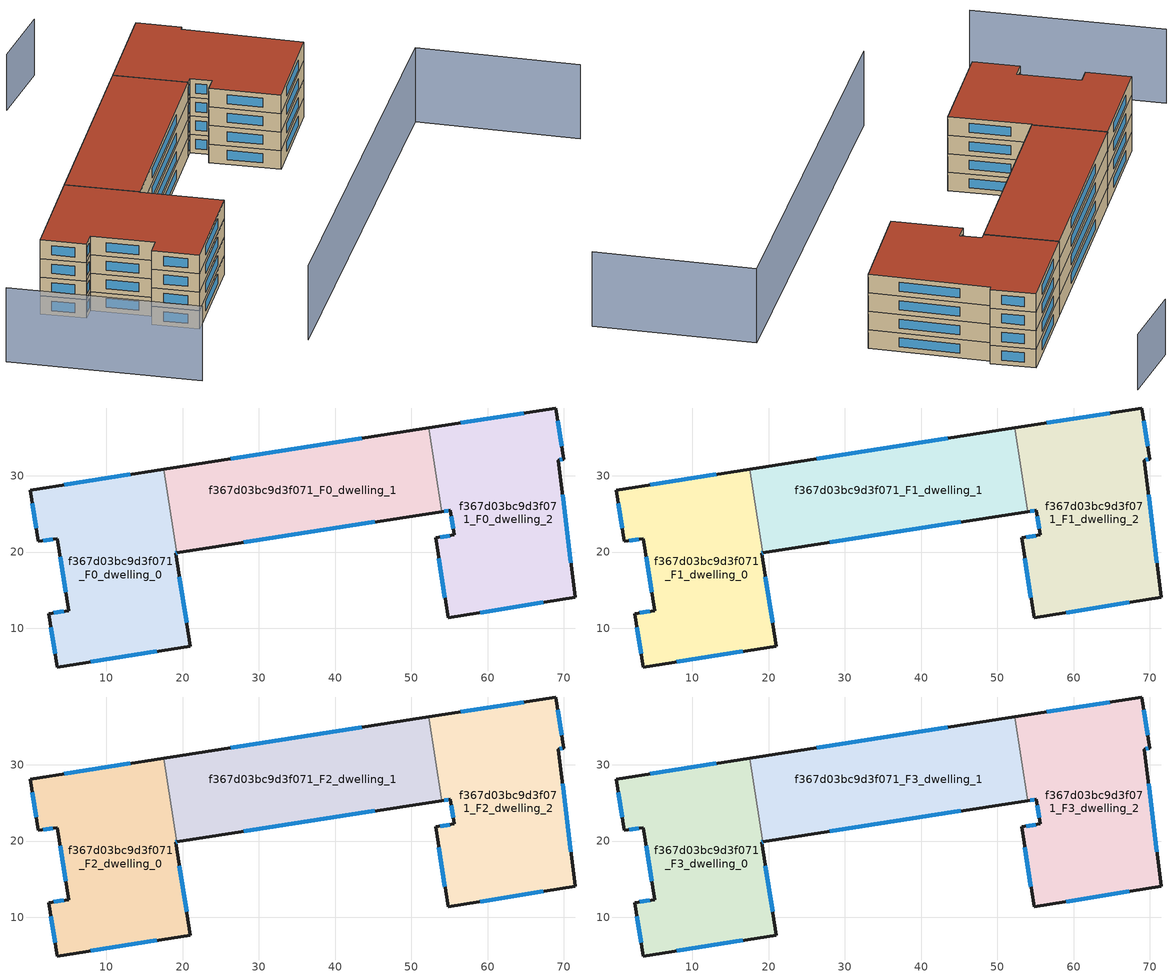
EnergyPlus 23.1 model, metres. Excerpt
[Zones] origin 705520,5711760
f367d03bc9d3f071_F0_dwelling_0
 floor ground (EU_floor_Construction): 17.55,30.87 19.26,19.89 19.09,19.87 21.01,7.65 3.56,4.93 2.46,11.92 5.06,12.33 3.58,21.78 1.08,21.38 0.02,28.13 z0
 wall outside (EU_wall_Construction): 17.55,30.87 0.02,28.13 1.08,21.38 3.58,21.78 5.06,12.33 2.46,11.92 3.56,4.93 21.01,7.65 19.09,19.87 19.26,19.89 z0:3
 wall to f367d03bc9d3f071_F0_dwelling_1 (EU_wall_Construction): 19.26,19.89 17.55,30.87 z0:3
 window (EU_Window_Construction): 13.12,30.18 4.45,28.83 / 19.14,19.87 19.22,19.88 / 20.52,10.74 19.58,16.78 / 7.97,5.61 16.59,6.96 / 2.74,10.15 3.28,6.69 / 4.4,12.22 3.12,12.02 / 3.95,19.39 4.69,14.71 / 1.71,21.48 2.95,21.68 / 0.29,26.43 0.81,23.09 z0.76:2.24
f367d03bc9d3f071_F0_dwelling_1
 floor ground (EU_floor_Construction): 52.3,36.29 54.01,25.32 19.26,19.89 17.55,30.87 z0
 wall outside (EU_wall_Construction): 19.26,19.89 54.01,25.32 / 52.3,36.29 17.55,30.87 z0:3
 wall to f367d03bc9d3f071_F0_dwelling_2 (EU_wall_Construction): 54.01,25.32 52.3,36.29 z0:3
 window (EU_Window_Construction): 28.05,21.26 45.23,23.94 / 43.51,34.92 26.34,32.24 z0.76:2.24
f367d03bc9d3f071_F0_dwelling_2
 floor ground (EU_floor_Construction): 68.92,38.89 69.96,32.19 69.26,32.03 71.5,14.08 54.82,11.37 53.19,21.87 55.63,22.26 55.13,25.49 54.01,25.32 52.3,36.29 z0
 wall outside (EU_wall_Construction): 54.01,25.32 55.13,25.49 55.63,22.26 53.19,21.87 54.82,11.37 71.5,14.08 69.26,32.03 69.96,32.19 68.92,38.89 52.3,36.29 z0:3
 window (EU_Window_Construction): 54.29,25.36 54.84,25.45 / 64.71,38.23 56.5,36.95 / 69.7,33.89 69.18,37.2 / 69.44,32.07 69.79,32.15 / 70.93,18.62 69.82,27.49 / 59.04,12.05 67.28,13.4 / 53.61,19.22 54.41,14.02 / 55.02,22.16 53.81,21.97 / 55.25,24.67 55.5,23.08 z0.76:2.24
f367d03bc9d3f071_F1_dwelling_0
 floor to f367d03bc9d3f071_F0_dwelling_0 (EU_floor_Construction): 17.55,30.87 19.26,19.89 19.09,19.87 21.01,7.65 3.56,4.93 2.46,11.92 5.06,12.33 3.58,21.78 1.08,21.38 0.02,28.13 z3
 wall outside (EU_wall_Construction): 17.55,30.87 0.02,28.13 1.08,21.38 3.58,21.78 5.06,12.33 2.46,11.92 3.56,4.93 21.01,7.65 19.09,19.87 19.26,19.89 z3:6
 wall to f367d03bc9d3f071_F1_dwelling_1 (EU_wall_Construction): 19.26,19.89 17.55,30.87 z3:6
 window (EU_Window_Construction): 13.12,30.18 4.45,28.83 / 19.14,19.87 19.22,19.88 / 20.52,10.74 19.58,16.78 / 7.97,5.61 16.59,6.96 / 2.74,10.15 3.28,6.69 / 4.4,12.22 3.12,12.02 / 3.95,19.39 4.69,14.71 / 1.71,21.48 2.95,21.68 / 0.29,26.43 0.81,23.09 z3.76:5.24
f367d03bc9d3f071_F1_dwelling_1
 floor to f367d03bc9d3f071_F0_dwelling_1 (EU_floor_Construction): 52.3,36.29 54.01,25.32 19.26,19.89 17.55,30.87 z3
 wall outside (EU_wall_Construction): 19.26,19.89 54.01,25.32 / 52.3,36.29 17.55,30.87 z3:6
 wall to f367d03bc9d3f071_F1_dwelling_2 (EU_wall_Construction): 54.01,25.32 52.3,36.29 z3:6
 window (EU_Window_Construction): 28.05,21.26 45.23,23.94 / 43.51,34.92 26.34,32.24 z3.76:5.24
f367d03bc9d3f071_F1_dwelling_2
 floor to f367d03bc9d3f071_F0_dwelling_2 (EU_floor_Construction): 68.92,38.89 69.96,32.19 69.26,32.03 71.5,14.08 54.82,11.37 53.19,21.87 55.63,22.26 55.13,25.49 54.01,25.32 52.3,36.29 z3
 wall outside (EU_wall_Construction): 54.01,25.32 55.13,25.49 55.63,22.26 53.19,21.87 54.82,11.37 71.5,14.08 69.26,32.03 69.96,32.19 68.92,38.89 52.3,36.29 z3:6
 window (EU_Window_Construction): 54.29,25.36 54.84,25.45 / 64.71,38.23 56.5,36.95 / 69.7,33.89 69.18,37.2 / 69.44,32.07 69.79,32.15 / 70.93,18.62 69.82,27.49 / 59.04,12.05 67.28,13.4 / 53.61,19.22 54.41,14.02 / 55.02,22.16 53.81,21.97 / 55.25,24.67 55.5,23.08 z3.76:5.24
f367d03bc9d3f071_F2_dwelling_0
 floor to f367d03bc9d3f071_F1_dwelling_0 (EU_floor_Construction): 17.55,30.87 19.26,19.89 19.09,19.87 21.01,7.65 3.56,4.93 2.46,11.92 5.06,12.33 3.58,21.78 1.08,21.38 0.02,28.13 z6
 wall outside (EU_wall_Construction): 17.55,30.87 0.02,28.13 1.08,21.38 3.58,21.78 5.06,12.33 2.46,11.92 3.56,4.93 21.01,7.65 19.09,19.87 19.26,19.89 z6:9
 wall to f367d03bc9d3f071_F2_dwelling_1 (EU_wall_Construction): 19.26,19.89 17.55,30.87 z6:9
 window (EU_Window_Construction): 13.12,30.18 4.45,28.83 / 19.14,19.87 19.22,19.88 / 20.52,10.74 19.58,16.78 / 7.97,5.61 16.59,6.96 / 2.74,10.15 3.28,6.69 / 4.4,12.22 3.12,12.02 / 3.95,19.39 4.69,14.71 / 1.71,21.48 2.95,21.68 / 0.29,26.43 0.81,23.09 z6.76:8.24
f367d03bc9d3f071_F2_dwelling_1
 floor to f367d03bc9d3f071_F1_dwelling_1 (EU_floor_Construction): 52.3,36.29 54.01,25.32 19.26,19.89 17.55,30.87 z6
 wall outside (EU_wall_Construction): 19.26,19.89 54.01,25.32 / 52.3,36.29 17.55,30.87 z6:9
 wall to f367d03bc9d3f071_F2_dwelling_2 (EU_wall_Construction): 54.01,25.32 52.3,36.29 z6:9
 window (EU_Window_Construction): 28.05,21.26 45.23,23.94 / 43.51,34.92 26.34,32.24 z6.76:8.24
f367d03bc9d3f071_F2_dwelling_2
 floor to f367d03bc9d3f071_F1_dwelling_2 (EU_floor_Construction): 68.92,38.89 69.96,32.19 69.26,32.03 71.5,14.08 54.82,11.37 53.19,21.87 55.63,22.26 55.13,25.49 54.01,25.32 52.3,36.29 z6
 wall outside (EU_wall_Construction): 54.01,25.32 55.13,25.49 55.63,22.26 53.19,21.87 54.82,11.37 71.5,14.08 69.26,32.03 69.96,32.19 68.92,38.89 52.3,36.29 z6:9
 window (EU_Window_Construction): 54.29,25.36 54.84,25.45 / 64.71,38.23 56.5,36.95 / 69.7,33.89 69.18,37.2 / 69.44,32.07 69.79,32.15 / 70.93,18.62 69.82,27.49 / 59.04,12.05 67.28,13.4 / 53.61,19.22 54.41,14.02 / 55.02,22.16 53.81,21.97 / 55.25,24.67 55.5,23.08 z6.76:8.24
f367d03bc9d3f071_F3_dwelling_0
 floor to f367d03bc9d3f071_F2_dwelling_0 (EU_floor_Construction): 17.55,30.87 19.26,19.89 19.09,19.87 21.01,7.65 3.56,4.93 2.46,11.92 5.06,12.33 3.58,21.78 1.08,21.38 0.02,28.13 z9
 wall outside (EU_wall_Construction): 17.55,30.87 0.02,28.13 1.08,21.38 3.58,21.78 5.06,12.33 2.46,11.92 3.56,4.93 21.01,7.65 19.09,19.87 19.26,19.89 z9:12
 wall to f367d03bc9d3f071_F3_dwelling_1 (EU_wall_Construction): 19.26,19.89 17.55,30.87 z9:12
 window (EU_Window_Construction): 13.12,30.18 4.45,28.83 / 19.14,19.87 19.22,19.88 / 20.52,10.74 19.58,16.78 / 7.97,5.61 16.59,6.96 / 2.74,10.15 3.28,6.69 / 4.4,12.22 3.12,12.02 / 3.95,19.39 4.69,14.71 / 1.71,21.48 2.95,21.68 / 0.29,26.43 0.81,23.09 z9.76:11.24
 roof outside (EU_roof_Construction): 21.01,7.65 19.09,19.87 19.26,19.89 17.55,30.87 0.02,28.13 1.08,21.38 3.58,21.78 5.06,12.33 2.46,11.92 3.56,4.93 z12
f367d03bc9d3f071_F3_dwelling_1
 floor to f367d03bc9d3f071_F2_dwelling_1 (EU_floor_Construction): 52.3,36.29 54.01,25.32 19.26,19.89 17.55,30.87 z9
 wall outside (EU_wall_Construction): 19.26,19.89 54.01,25.32 / 52.3,36.29 17.55,30.87 z9:12
 wall to f367d03bc9d3f071_F3_dwelling_2 (EU_wall_Construction): 54.01,25.32 52.3,36.29 z9:12
 window (EU_Window_Construction): 28.05,21.26 45.23,23.94 / 43.51,34.92 26.34,32.24 z9.76:11.24
 roof outside (EU_roof_Construction): 54.01,25.32 52.3,36.29 17.55,30.87 19.26,19.89 z12
f367d03bc9d3f071_F3_dwelling_2
 floor to f367d03bc9d3f071_F2_dwelling_2 (EU_floor_Construction): 68.92,38.89 69.96,32.19 69.26,32.03 71.5,14.08 54.82,11.37 53.19,21.87 55.63,22.26 55.13,25.49 54.01,25.32 52.3,36.29 z9
 wall outside (EU_wall_Construction): 54.01,25.32 55.13,25.49 55.63,22.26 53.19,21.87 54.82,11.37 71.5,14.08 69.26,32.03 69.96,32.19 68.92,38.89 52.3,36.29 z9:12
 window (EU_Window_Construction): 54.29,25.36 54.84,25.45 / 64.71,38.23 56.5,36.95 / 69.7,33.89 69.18,37.2 / 69.44,32.07 69.79,32.15 / 70.93,18.62 69.82,27.49 / 59.04,12.05 67.28,13.4 / 53.61,19.22 54.41,14.02 / 55.02,22.16 53.81,21.97 / 55.25,24.67 55.5,23.08 z9.76:11.24
 roof outside (EU_roof_Construction): 71.5,14.08 69.26,32.03 69.96,32.19 68.92,38.89 52.3,36.29 54.01,25.32 55.13,25.49 55.63,22.26 53.19,21.87 54.82,11.37 z12
shading: 5.87,-10.88 75.49,-1.58 / 75.49,-1.58 78.71,-25.66 / -15.73,27.54 -11.48,-1.05 z0:12; 70.31,55.01 58.61,54.9 z0:9
[Building]
EU S2 Campaign: North Axis=0; Terrain=City; Solar Distribution=FullExterior
[Site:Location]
London: Latitude=51.5; Longitude=-0.5; Time Zone=0; Elevation=25
[SizingPeriod:WeatherFileDays]
AnnualSizingPeriod: Begin Month=1; Begin Day of Month=1; End Month=12; End Day of Month=31; Day of Week for Start Day=Monday; Use Weather File Daylight Saving Period=No; Use Weather File Rain and Snow Indicators=No
[MATERIAL]
EU_InternalMass_Material: Roughness=MediumRough; Thickness=0.1; Conductivity=1; Density=1800; Specific Heat=900; Thermal Absorptance=0.9; Solar Absorptance=0.7; Visible Absorptance=0.7
[MATERIAL:NOMASS] Roughness=MediumRough; Thermal Absorptance=0.9; Solar Absorptance=0.7; Visible Absorptance=0.7
Name | Thermal Resistance
EU_wall_NoMass | 0.655885
EU_roof_NoMass | 2.70553
EU_floor_NoMass | 2.16442
[WINDOWMATERIAL:SIMPLEGLAZINGSYSTEM]
EU_Window_SimpleGlazing: UFactor=2.91071; Solar Heat Gain Coefficient=0.76; Visible Transmittance=0.76
[CONSTRUCTION]
EU_wall_Construction: EU_wall_NoMass
EU_roof_Construction: EU_roof_NoMass
EU_floor_Construction: EU_floor_NoMass
EU_InternalMass_Construction: EU_InternalMass_Material
EU_Window_Construction: EU_Window_SimpleGlazing
[ZONE] Type=1; Multiplier=1; Ceiling Height=autocalculate; Floor Area=autocalculate; Part of Total Floor Area=Yes
Name | Volume
f367d03bc9d3f071_F0_dwelling_0; f367d03bc9d3f071_F1_dwelling_0; f367d03bc9d3f071_F2_dwelling_0; f367d03bc9d3f071_F3_dwelling_0 | 1172.15
f367d03bc9d3f071_F0_dwelling_1; f367d03bc9d3f071_F1_dwelling_1; f367d03bc9d3f071_F2_dwelling_1; f367d03bc9d3f071_F3_dwelling_1 | 1172.55
f367d03bc9d3f071_F0_dwelling_2; f367d03bc9d3f071_F1_dwelling_2; f367d03bc9d3f071_F2_dwelling_2; f367d03bc9d3f071_F3_dwelling_2 | 1236.73
[INTERNALMASS] Construction=EU_InternalMass_Construction
Name | Zone or ZoneList | Surface Area
f367d03bc9d3f071_F0_dwelling_0_EU_InternalMass | f367d03bc9d3f071_F0_dwelling_0 | 390.713
f367d03bc9d3f071_F0_dwelling_1_EU_InternalMass | f367d03bc9d3f071_F0_dwelling_1 | 390.852
f367d03bc9d3f071_F0_dwelling_2_EU_InternalMass | f367d03bc9d3f071_F0_dwelling_2 | 412.244
f367d03bc9d3f071_F1_dwelling_0_EU_InternalMass | f367d03bc9d3f071_F1_dwelling_0 | 390.713
f367d03bc9d3f071_F1_dwelling_1_EU_InternalMass | f367d03bc9d3f071_F1_dwelling_1 | 390.852
f367d03bc9d3f071_F1_dwelling_2_EU_InternalMass | f367d03bc9d3f071_F1_dwelling_2 | 412.244
f367d03bc9d3f071_F2_dwelling_0_EU_InternalMass | f367d03bc9d3f071_F2_dwelling_0 | 390.713
f367d03bc9d3f071_F2_dwelling_1_EU_InternalMass | f367d03bc9d3f071_F2_dwelling_1 | 390.852
f367d03bc9d3f071_F2_dwelling_2_EU_InternalMass | f367d03bc9d3f071_F2_dwelling_2 | 412.244
f367d03bc9d3f071_F3_dwelling_0_EU_InternalMass | f367d03bc9d3f071_F3_dwelling_0 | 390.713
f367d03bc9d3f071_F3_dwelling_1_EU_InternalMass | f367d03bc9d3f071_F3_dwelling_1 | 390.852
f367d03bc9d3f071_F3_dwelling_2_EU_InternalMass | f367d03bc9d3f071_F3_dwelling_2 | 412.244
[OTHEREQUIPMENT] Fuel Type=Electricity; Design Level Calculation Method=Watts/Area; Power per Zone Floor Area=1; Fraction Latent=0; Fraction Radiant=0; Fraction Lost=0; Carbon Dioxide Generation Rate=0; EndUse Subcategory=EU_Step8_InternalGains
Name | Zone or ZoneList or Space or SpaceList | Schedule
EU_Step8_InternalGain_f367d03bc9d3f071_F0_dwelling_0_f000 | f367d03bc9d3f071_F0_dwelling_0 | EU_Step8_GainSchedule_f367d03bc9d3f071_F0_dwelling_0_f000
EU_Step8_InternalGain_f367d03bc9d3f071_F0_dwelling_1_f000 | f367d03bc9d3f071_F0_dwelling_1 | EU_Step8_GainSchedule_f367d03bc9d3f071_F0_dwelling_1_f000
EU_Step8_InternalGain_f367d03bc9d3f071_F0_dwelling_2_f000 | f367d03bc9d3f071_F0_dwelling_2 | EU_Step8_GainSchedule_f367d03bc9d3f071_F0_dwelling_2_f000
EU_Step8_InternalGain_f367d03bc9d3f071_F1_dwelling_0_f000 | f367d03bc9d3f071_F1_dwelling_0 | EU_Step8_GainSchedule_f367d03bc9d3f071_F1_dwelling_0_f000
EU_Step8_InternalGain_f367d03bc9d3f071_F1_dwelling_1_f000 | f367d03bc9d3f071_F1_dwelling_1 | EU_Step8_GainSchedule_f367d03bc9d3f071_F1_dwelling_1_f000
EU_Step8_InternalGain_f367d03bc9d3f071_F1_dwelling_2_f000 | f367d03bc9d3f071_F1_dwelling_2 | EU_Step8_GainSchedule_f367d03bc9d3f071_F1_dwelling_2_f000
EU_Step8_InternalGain_f367d03bc9d3f071_F2_dwelling_0_f000 | f367d03bc9d3f071_F2_dwelling_0 | EU_Step8_GainSchedule_f367d03bc9d3f071_F2_dwelling_0_f000
EU_Step8_InternalGain_f367d03bc9d3f071_F2_dwelling_1_f000 | f367d03bc9d3f071_F2_dwelling_1 | EU_Step8_GainSchedule_f367d03bc9d3f071_F2_dwelling_1_f000
EU_Step8_InternalGain_f367d03bc9d3f071_F2_dwelling_2_f000 | f367d03bc9d3f071_F2_dwelling_2 | EU_Step8_GainSchedule_f367d03bc9d3f071_F2_dwelling_2_f000
EU_Step8_InternalGain_f367d03bc9d3f071_F3_dwelling_0_f000 | f367d03bc9d3f071_F3_dwelling_0 | EU_Step8_GainSchedule_f367d03bc9d3f071_F3_dwelling_0_f000
EU_Step8_InternalGain_f367d03bc9d3f071_F3_dwelling_1_f000 | f367d03bc9d3f071_F3_dwelling_1 | EU_Step8_GainSchedule_f367d03bc9d3f071_F3_dwelling_1_f000
EU_Step8_InternalGain_f367d03bc9d3f071_F3_dwelling_2_f000 | f367d03bc9d3f071_F3_dwelling_2 | EU_Step8_GainSchedule_f367d03bc9d3f071_F3_dwelling_2_f000
[ZONEVENTILATION:DESIGNFLOWRATE] Schedule=EU_AlwaysOn; Design Flow Rate Calculation Method=AirChanges/Hour; Air Changes per Hour=0.462017; Ventilation Type=Natural; Fan Pressure Rise=0; Fan Total Efficiency=1; Constant Term Coefficient=1; Temperature Term Coefficient=0; Velocity Term Coefficient=0; Velocity Squared Term Coefficient=0; Minimum Indoor Temperature=-100; Maximum Indoor Temperature=100; Delta Temperature=-100; Minimum Outdoor Temperature=-100; Maximum Outdoor Temperature=100; Maximum Wind Speed=40
Name | Zone or ZoneList or Space or SpaceList
EU_ConstantAir_f367d03bc9d3f071_F0_dwelling_0 | f367d03bc9d3f071_F0_dwelling_0
EU_ConstantAir_f367d03bc9d3f071_F0_dwelling_1 | f367d03bc9d3f071_F0_dwelling_1
EU_ConstantAir_f367d03bc9d3f071_F0_dwelling_2 | f367d03bc9d3f071_F0_dwelling_2
EU_ConstantAir_f367d03bc9d3f071_F1_dwelling_0 | f367d03bc9d3f071_F1_dwelling_0
EU_ConstantAir_f367d03bc9d3f071_F1_dwelling_1 | f367d03bc9d3f071_F1_dwelling_1
EU_ConstantAir_f367d03bc9d3f071_F1_dwelling_2 | f367d03bc9d3f071_F1_dwelling_2
EU_ConstantAir_f367d03bc9d3f071_F2_dwelling_0 | f367d03bc9d3f071_F2_dwelling_0
EU_ConstantAir_f367d03bc9d3f071_F2_dwelling_1 | f367d03bc9d3f071_F2_dwelling_1
EU_ConstantAir_f367d03bc9d3f071_F2_dwelling_2 | f367d03bc9d3f071_F2_dwelling_2
EU_ConstantAir_f367d03bc9d3f071_F3_dwelling_0 | f367d03bc9d3f071_F3_dwelling_0
EU_ConstantAir_f367d03bc9d3f071_F3_dwelling_1 | f367d03bc9d3f071_F3_dwelling_1
EU_ConstantAir_f367d03bc9d3f071_F3_dwelling_2 | f367d03bc9d3f071_F3_dwelling_2
[HVACTEMPLATE:THERMOSTAT] Constant Heating Setpoint=20; Constant Cooling Setpoint=50
EU_HeatOnly_f367d03bc9d3f071_F0_dwelling_0; EU_HeatOnly_f367d03bc9d3f071_F0_dwelling_1; EU_HeatOnly_f367d03bc9d3f071_F0_dwelling_2; EU_HeatOnly_f367d03bc9d3f071_F1_dwelling_0; EU_HeatOnly_f367d03bc9d3f071_F1_dwelling_1; EU_HeatOnly_f367d03bc9d3f071_F1_dwelling_2; EU_HeatOnly_f367d03bc9d3f071_F2_dwelling_0; EU_HeatOnly_f367d03bc9d3f071_F2_dwelling_1; EU_HeatOnly_f367d03bc9d3f071_F2_dwelling_2; EU_HeatOnly_f367d03bc9d3f071_F3_dwelling_0; EU_HeatOnly_f367d03bc9d3f071_F3_dwelling_1; EU_HeatOnly_f367d03bc9d3f071_F3_dwelling_2
[HVACTEMPLATE:ZONE:IDEALLOADSAIRSYSTEM] System Availability Schedule=EU_AlwaysOn; Maximum Heating Supply Air Temperature=50; Minimum Cooling Supply Air Temperature=13; Maximum Heating Supply Air Humidity Ratio=0.0156; Minimum Cooling Supply Air Humidity Ratio=0.0077; Heating Limit=NoLimit; Cooling Limit=NoLimit; Heating Availability Schedule=EU_AlwaysOn; Cooling Availability Schedule=EU_CoolingOff; Dehumidification Control Type=ConstantSensibleHeatRatio; Cooling Sensible Heat Ratio=0.7; Dehumidification Setpoint=60; Humidification Control Type=None; Humidification Setpoint=30; Outdoor Air Method=None; Outdoor Air Flow Rate per Person=0.00944; Outdoor Air Flow Rate per Zone Floor Area=0; Outdoor Air Flow Rate per Zone=0; Demand Controlled Ventilation Type=None; Outdoor Air Economizer Type=NoEconomizer; Heat Recovery Type=None; Sensible Heat Recovery Effectiveness=0.7; Latent Heat Recovery Effectiveness=0.65
Name | Template Thermostat
f367d03bc9d3f071_F0_dwelling_0 | EU_HeatOnly_f367d03bc9d3f071_F0_dwelling_0
f367d03bc9d3f071_F0_dwelling_1 | EU_HeatOnly_f367d03bc9d3f071_F0_dwelling_1
f367d03bc9d3f071_F0_dwelling_2 | EU_HeatOnly_f367d03bc9d3f071_F0_dwelling_2
f367d03bc9d3f071_F1_dwelling_0 | EU_HeatOnly_f367d03bc9d3f071_F1_dwelling_0
f367d03bc9d3f071_F1_dwelling_1 | EU_HeatOnly_f367d03bc9d3f071_F1_dwelling_1
f367d03bc9d3f071_F1_dwelling_2 | EU_HeatOnly_f367d03bc9d3f071_F1_dwelling_2
f367d03bc9d3f071_F2_dwelling_0 | EU_HeatOnly_f367d03bc9d3f071_F2_dwelling_0
f367d03bc9d3f071_F2_dwelling_1 | EU_HeatOnly_f367d03bc9d3f071_F2_dwelling_1
f367d03bc9d3f071_F2_dwelling_2 | EU_HeatOnly_f367d03bc9d3f071_F2_dwelling_2
f367d03bc9d3f071_F3_dwelling_0 | EU_HeatOnly_f367d03bc9d3f071_F3_dwelling_0
f367d03bc9d3f071_F3_dwelling_1 | EU_HeatOnly_f367d03bc9d3f071_F3_dwelling_1
f367d03bc9d3f071_F3_dwelling_2 | EU_HeatOnly_f367d03bc9d3f071_F3_dwelling_2
[SIZING:ZONE] Zone Cooling Design Supply Air Temperature Input Method=SupplyAirTemperature; Zone Cooling Design Supply Air Temperature=13; Zone Heating Design Supply Air Temperature Input Method=SupplyAirTemperature; Zone Heating Design Supply Air Temperature=50; Zone Cooling Design Supply Air Humidity Ratio=0.008; Zone Heating Design Supply Air Humidity Ratio=0.008; Cooling Design Air Flow Method=DesignDay; Cooling Design Air Flow Rate=0; Cooling Minimum Air Flow per Zone Floor Area=0.000762; Cooling Minimum Air Flow=0; Cooling Minimum Air Flow Fraction=0.2; Heating Design Air Flow Method=DesignDay; Heating Design Air Flow Rate=0; Heating Maximum Air Flow per Zone Floor Area=0.002032; Heating Maximum Air Flow=0.141576; Heating Maximum Air Flow Fraction=0.3; Account for Dedicated Outdoor Air System=No; Dedicated Outdoor Air System Control Strategy=NeutralSupplyAir; Dedicated Outdoor Air Low Setpoint Temperature for Design=autosize; Dedicated Outdoor Air High Setpoint Temperature for Design=autosize; Zone Load Sizing Method=Sensible Load Only No Latent Load; Zone Latent Cooling Design Supply Air Humidity Ratio Input Method=HumidityRatioDifference; Zone Cooling Design Supply Air Humidity Ratio Difference=0.005; Zone Latent Heating Design Supply Air Humidity Ratio Input Method=HumidityRatioDifference; Zone Humidification Design Supply Air Humidity Ratio Difference=0.005
f367d03bc9d3f071_F0_dwelling_0; f367d03bc9d3f071_F0_dwelling_1; f367d03bc9d3f071_F0_dwelling_2; f367d03bc9d3f071_F1_dwelling_0; f367d03bc9d3f071_F1_dwelling_1; f367d03bc9d3f071_F1_dwelling_2; f367d03bc9d3f071_F2_dwelling_0; f367d03bc9d3f071_F2_dwelling_1; f367d03bc9d3f071_F2_dwelling_2; f367d03bc9d3f071_F3_dwelling_0; f367d03bc9d3f071_F3_dwelling_1; f367d03bc9d3f071_F3_dwelling_2
[SCHEDULE:CONSTANT]
Name | Hourly Value
EU_AlwaysOn | 1
EU_CoolingOff | 0
[SCHEDULE:FILE] Column Number=1; Rows to Skip at Top=0; Number of Hours of Data=8760; Column Separator=Comma; Interpolate to Timestep=No; Minutes per Item=60; Adjust Schedule for Daylight Savings=Yes
Name | File
EU_Step8_GainSchedule_f367d03bc9d3f071_F0_dwelling_0_f000 | ../../schedules/f367d03bc9d3f071/f367d03bc9d3f071_F0_dwelling_0_f000_gain.csv
EU_Step8_GainSchedule_f367d03bc9d3f071_F0_dwelling_1_f000 | ../../schedules/f367d03bc9d3f071/f367d03bc9d3f071_F0_dwelling_1_f000_gain.csv
EU_Step8_GainSchedule_f367d03bc9d3f071_F0_dwelling_2_f000 | ../../schedules/f367d03bc9d3f071/f367d03bc9d3f071_F0_dwelling_2_f000_gain.csv
EU_Step8_GainSchedule_f367d03bc9d3f071_F1_dwelling_0_f000 | ../../schedules/f367d03bc9d3f071/f367d03bc9d3f071_F1_dwelling_0_f000_gain.csv
EU_Step8_GainSchedule_f367d03bc9d3f071_F1_dwelling_1_f000 | ../../schedules/f367d03bc9d3f071/f367d03bc9d3f071_F1_dwelling_1_f000_gain.csv
EU_Step8_GainSchedule_f367d03bc9d3f071_F1_dwelling_2_f000 | ../../schedules/f367d03bc9d3f071/f367d03bc9d3f071_F1_dwelling_2_f000_gain.csv
EU_Step8_GainSchedule_f367d03bc9d3f071_F2_dwelling_0_f000 | ../../schedules/f367d03bc9d3f071/f367d03bc9d3f071_F2_dwelling_0_f000_gain.csv
EU_Step8_GainSchedule_f367d03bc9d3f071_F2_dwelling_1_f000 | ../../schedules/f367d03bc9d3f071/f367d03bc9d3f071_F2_dwelling_1_f000_gain.csv
EU_Step8_GainSchedule_f367d03bc9d3f071_F2_dwelling_2_f000 | ../../schedules/f367d03bc9d3f071/f367d03bc9d3f071_F2_dwelling_2_f000_gain.csv
EU_Step8_GainSchedule_f367d03bc9d3f071_F3_dwelling_0_f000 | ../../schedules/f367d03bc9d3f071/f367d03bc9d3f071_F3_dwelling_0_f000_gain.csv
EU_Step8_GainSchedule_f367d03bc9d3f071_F3_dwelling_1_f000 | ../../schedules/f367d03bc9d3f071/f367d03bc9d3f071_F3_dwelling_1_f000_gain.csv
EU_Step8_GainSchedule_f367d03bc9d3f071_F3_dwelling_2_f000 | ../../schedules/f367d03bc9d3f071/f367d03bc9d3f071_F3_dwelling_2_f000_gain.csv
